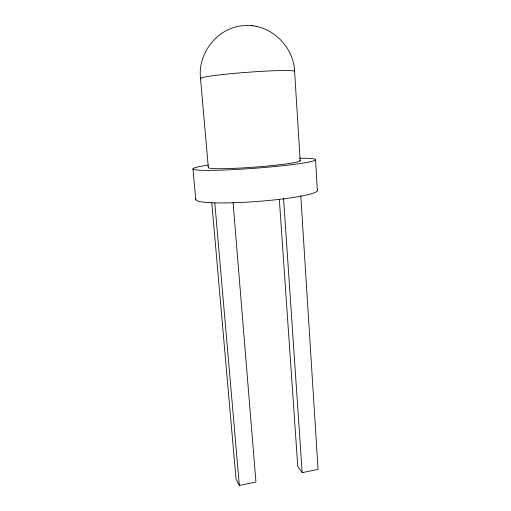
<?xml version="1.0" encoding="UTF-8"?>
<svg xmlns="http://www.w3.org/2000/svg" width="511" height="511" viewBox="0 0 511 511"><rect width="100%" height="100%" fill="white"/><g stroke="black" fill="none" stroke-linecap="round" stroke-linejoin="round"><path stroke-width="0.77" d="M211.752 202.279L236.005 478.948L239.346 485.45L255.947 482.065L233.08 202.567M279.332 199.335L297.779 466.505L302.167 472.637L318.053 469.398L300.781 195.579M300.161 160.582L294.598 71.323C293.672 45.556 269.553 23.136 243.67 25.665C217.878 27.249 197.533 52.914 200.51 78.4L208.341 167.634M251.961 25.761L252.383 25.825M255.992 26.38L256.618 26.476M192.947 168.86L195.764 199.533M214.805 202.854L239.346 485.45M283.541 198.159L302.167 472.637M315.581 159.841L317.382 190.718M299.593 158.199A61.505 3.999 -4.3 0 1 297.178 163.948A61.505 3.999 -4.3 0 1 211.963 170.361A61.505 3.999 -4.3 0 1 208.431 165.059M317.286 190.086A60.994 6.477 -4.3 0 1 255.628 201.59A60.994 6.477 -4.3 0 1 196.058 198.888M201.347 78.835A47.178 2.593 -4.3 0 1 246.187 72.39A47.178 2.593 -4.3 0 1 294.202 71.725M299.765 160.326A46.06 2.989 -4.3 0 1 255.589 167.046A46.06 2.989 -4.3 0 1 208.488 167.333"/></g></svg>
